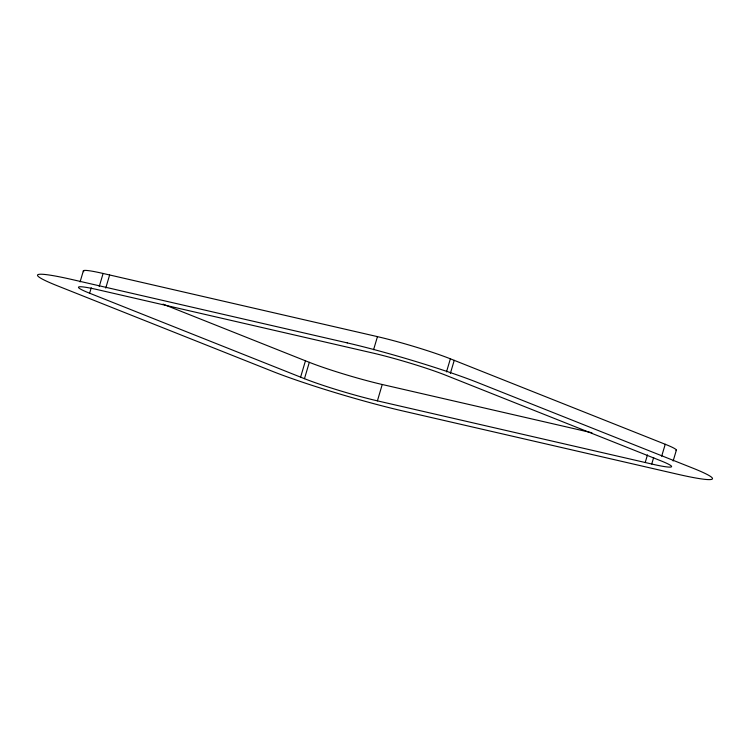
<?xml version="1.0" encoding="UTF-8"?>
<svg xmlns="http://www.w3.org/2000/svg" width="750" height="750" viewBox="0 0 750 750"><rect width="100%" height="100%" fill="white"/><g stroke="black" fill="none" stroke-linecap="round" stroke-linejoin="round"><path stroke-width="1.12" d="M80.081 281.916L83.316 271.012M591.928 432.769L382.238 384.497L377.409 400.856A54.159 4.059 16.5 0 1 304.472 378.684L89.634 293.222L91.247 287.766M99.234 286.547L103.106 273.469L377.456 336.637A54.159 4.059 16.5 0 1 450.375 358.809L665.241 444.272A54.159 4.059 16.5 0 1 676.013 450.562M105.759 288.066L109.631 274.988M300.6 377.166L305.447 360.806L162.984 304.125M304.472 378.684L309.319 362.325L305.447 360.806M373.584 349.716L377.456 336.637M446.494 371.887L450.375 358.809M450.366 373.406L454.247 360.328M377.409 400.856L645.216 462.506L647.475 454.866M645.216 462.506L651.731 464.025L653.672 457.481M661.659 456.253L665.241 444.272M673.144 461.016L676.378 450.113M89.606 293.212L89.634 293.222A54.159 4.059 16.5 0 1 98.269 289.819L372.591 352.978A54.159 4.059 16.5 0 1 445.528 375.159L660.394 460.622A54.159 4.059 16.5 0 1 651.731 464.025M382.238 384.497L382.256 384.506A54.159 4.059 16.5 0 1 309.319 362.325M83.841 271.725A54.159 4.059 16.5 0 1 103.106 273.469M347.231 342.891L72.909 279.731A96.881 7.266 16.5 0 0 57.413 285.806L272.288 371.269A96.881 7.266 16.5 0 0 402.769 410.953L677.091 474.113A96.881 7.266 16.5 0 0 692.587 468.038L477.712 382.566A96.881 7.266 16.5 0 0 347.231 342.891"/></g></svg>
